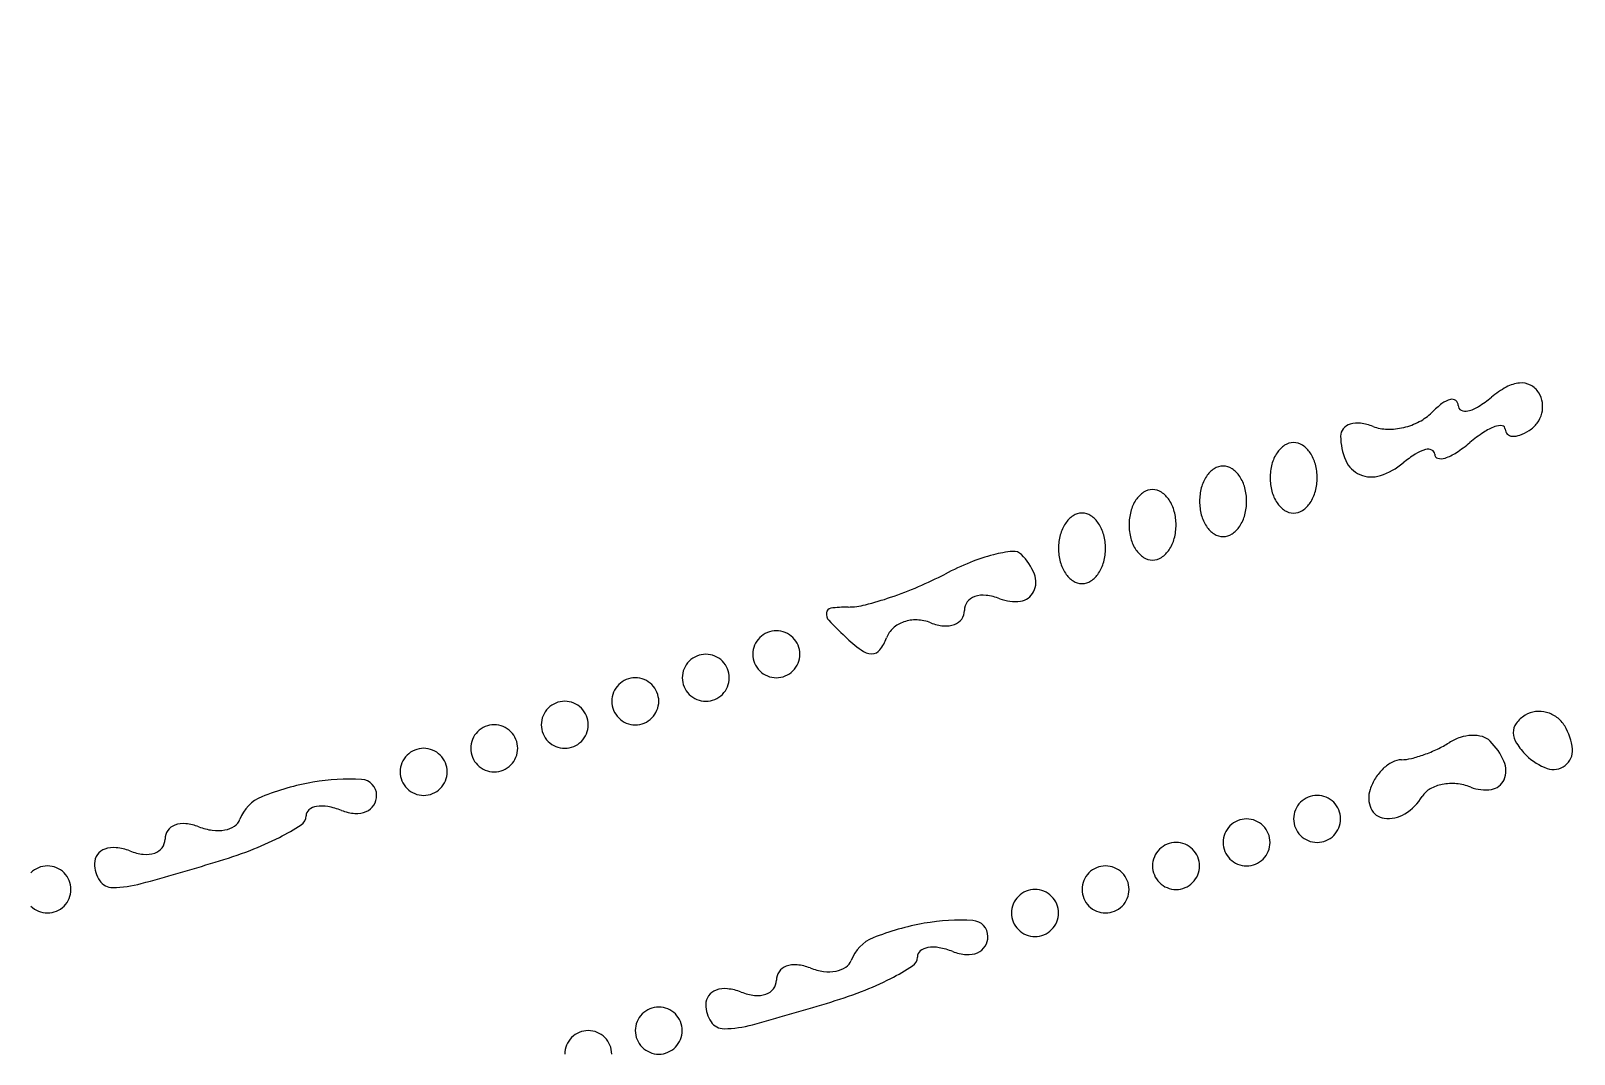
# Model space of a CAD drawing. Header units: metres. Extents: x -22 to 82, y -7 to 32.
# Drawn here: x 9.8397 to 9.9785, y 27.7714 to 27.8634 of the extents above; entities that cross this region are included whole.
import ezdxf

# ---------------------------------------------------------------- set-up
doc = ezdxf.new("R2010")
doc.units = ezdxf.units.M
doc.header["$LTSCALE"] = 2
doc.header["$MEASUREMENT"] = 0
doc.layers.add('ZSILUETAEDIFICIO', color=253, linetype='CONTINUOUS')
doc.layers.add('ZVEREDA', color=253, linetype='CONTINUOUS')

msp = doc.modelspace()

# ---------------------------------------------------------------- hatches: boundary and pattern name
at = {"layer": 'ZVEREDA'}
h = msp.add_hatch(dxfattribs=at)
h.set_pattern_fill('AR-SAND', color=256, scale=0.08)
h.set_pattern_definition([(37.50000000000001, (100.3217642182751, 117.4581959786875), (-0.0050394686487687, 0.1541459015210527), [0, -0.1216, 0, -0.136, 0, -0.13]), (7.499999999999999, (100.3217642182751, 117.4581959786875), (0.1415821364214182, 0.2257716852183792), [0, -0.0656, 0, -0.1096, 0, -0.042]), (327.5, (100.2233642182753, 117.4581959786875), (0.2491313489401196, 0.0004527242829572), [0, -0.04, 0, -0.144, 0, -0.188]), (317.5, (100.2233642182753, 117.4581959786875), (0.2404901283657835, 0.0702140451947399), [0, -0.02, 0, -0.0944, 0, -0.108])])
h.paths.add_polyline_path([(31.4583351261974, 30.10001185127862), (-5.580466054143699, 30.14202237673669), (-5.496152509190097, 24.7095630808688), (0.5053741138006274, 24.71459050236479), (0.5053741138006274, 23.02514520136083), (2.905374113800207, 23.02514520136083), (2.905811148500817, 24.71459050236479), (7.70575982083821, 24.71459050236479), (7.70575982083821, 23.02524487001511), (10.1053227861378, 23.02524487001511), (10.1057598208379, 24.71459050236479), (12.50561829493628, 24.71459050236479), (14.90575982083172, 24.71459050236479), (14.90575982083172, 23.02514520136083), (17.30547676903481, 23.02514520136083), (17.30591380373539, 24.71459050236479), (22.10547676902863, 24.63459050236452), (22.10547676902863, 23.02461800278962), (24.5050398048495, 23.02461800278962), (24.5050398048495, 24.63406330379348), (31.4583221007949, 24.61459050236454), (29.30561829493013, 24.61459050236454), (29.30561829493013, 20.61092766967829), (30.50572014345363, 20.61326742045304), (30.50572014345363, 24.61459050236454), (31.4583221007949, 24.61459050236454)])
h.paths.add_polyline_path([(3.274978631708791, 29.84745587849517), (21.85115500656482, 29.84745587849517), (21.85115500656482, 26.26298918530352), (3.274978631708791, 26.26298918530352)], flags=16)
edge = h.paths.add_edge_path(flags=0)
edge.add_line((4.190763625501631, 28.45334721717251), (4.191796270515823, 28.45334721717251))
edge.add_arc((4.030850849770815, 28.47872758158093), 0.1629343160792154, 351.0385129392877, 357.3660182868147)
edge.add_arc((4.112611057247875, 28.47496619707363), 0.0810876329450389, 344.53720768220717, 357.3660765305271, ccw=False)
edge = h.paths.add_edge_path(flags=0)
edge.add_arc((4.129473601766023, 28.48361260777853), 0.0424070857397566, 8.446156974039805, 17.04280200703507)
edge.add_arc((4.048520085864993, 28.46875624364435), 0.1245244297232045, 3.3254775150875844, 12.657113459455672, ccw=False)
edge.add_arc((4.009668740244905, 28.46649875537224), 0.1634413066505545, 3.325477516473139, 5.867953198212037)
edge.add_arc((4.024461425057098, 28.46801930679646), 0.148570677863494, 5.867861931155238, 8.446156969658695)
edge = h.paths.add_edge_path(flags=0)
edge.add_arc((4.187625943115307, 27.71049756740979), 0.005506773619038, 0, 44.649192788606285, ccw=False)
edge.add_line((4.193132716734738, 27.71049756740979), (4.193170576032799, 27.71059180186387))
edge.add_arc((4.083131412969806, 27.72142825678299), 0.110571452748189, 354.3757511834748, 357.7808422671732)
edge.add_arc((4.083495542828814, 27.72707965905653), 0.1105714527485412, 354.8460124112327, 363.6003750095574)
edge.add_arc((4.265141154600997, 27.71569919341579), 0.0736096129205384, 165.585485692761, 181.0365879312016)
edge = h.paths.add_edge_path(flags=0)
edge.add_ellipse((4.155844521799992, 27.55226263330349), major_axis=(-0.004886144824328529, 0.5517489951021792), ratio=0.0764573230342362, start_angle=264.41174822548277, end_angle=281.9145976805995, ccw=False)
edge.add_arc((-177.0033036909715, 27.24610176780652), 181.2017851309283, -3.410605131648481e-12, 0.07993633669821065, ccw=False)
edge.add_line((4.198481439956822, 27.24610176779618), (4.210484766247419, 27.6590139235833))
edge.add_ellipse((4.18687514976483, 27.77778923014426), major_axis=(0.01575538398604225, -0.1077800230216994), ratio=0.5161088083865675, start_angle=337.05526251174393, end_angle=345.80434126128097, ccw=False)
edge = h.paths.add_edge_path(flags=0)
edge.add_arc((387.0379938681306, 26.57348742740584), 383.1770730560518, 179.7962796488156, 179.8227156500893, ccw=False)
edge.add_arc((63.47661150482531, 27.72394417231078), 59.61364541384286, 179.6242268241421, 179.7962796450261, ccw=False)
edge.add_arc((107.9126775625507, 27.43250698258277), 104.0506671673548, 179.4892207827528, 179.6242268252662, ccw=False)
edge.add_arc((4.908773407262004, 28.32581589378475), 1.043191389333353, 173.5744382351789, 178.1175676432889, ccw=False)
edge.add_arc((3.941956756071903, 28.43638332363668), 0.0700943375474026, 136.9440126095541, 174.9430767679891, ccw=False)
edge.add_arc((3.939591411760631, 28.44492007257332), 0.0627084935053294, 98.57263522089539, 141.1716653543758, ccw=False)
edge.add_arc((3.971787529488921, 28.27408536092594), 0.2365196678389941, 91.78341864015289, 100.1162303726033, ccw=False)
edge.add_arc((4.161354391850892, 22.18584956753244), 6.327705978506592, 91.01273401402932, 91.78341864030182, ccw=False)
edge.add_line((4.049514576590127, 28.51256710557305), (4.169165289891879, 28.51468221717266))
edge.add_line((4.169165289891879, 28.51468221717232), (4.179750299263304, 28.53043944484654))
edge.add_arc((4.190827730734469, 28.52494372944767), 0.0123657743692955, 51.76101418273163, 153.6131534045893, ccw=False)
edge.add_line((4.198481439891822, 28.53465625290397), (4.198481439891822, 28.53636044799151))
edge.add_arc((4.193339192636984, 28.51586697619842), 0.0211287740527576, 75.9140893002533, 183.0668013861589)
edge.add_line((4.172240678425823, 28.51473658199643), (4.049514576590127, 28.51256710557305))
edge.add_arc((4.161354391844498, 22.18584956753244), 6.327705978506354, 91.01273401397248, 91.78341864024476)
edge.add_arc((3.971787529489319, 28.27408536092594), 0.2365196678390667, 91.78341864027549, 100.1162378328985)
edge.add_arc((3.941258338745911, 28.44519436956017), 0.0627084935053418, 100.1162378329312, 120.5228893311077)
edge.add_arc((3.942263761789718, 28.43729516592452), 0.0700943375474093, 117.9506432260986, 158.4595108276586)
edge.add_arc((4.001405707587139, 28.41591235581501), 0.1329691207264811, 159.2459526752788, 175.8968395766796)
edge.add_arc((4.909294928725814, 28.35078371074917), 1.04319138933335, 175.8968395763732, 179.4892207827571)
edge.add_arc((107.9126775622392, 27.43250698108915), 104.0506671670563, 179.4892207819287, 179.6242268244366)
edge.add_arc((63.47661150489225, 27.72394417644966), 59.6136454138861, 179.6242268281098, 179.7962796489794)
edge.add_arc((387.0379938451551, 26.57348740949783), 383.1770730331307, 179.7962796461218, 179.8227156473993)
edge.add_line((3.862755088178147, 27.75911035599103), (3.884622839891307, 27.72070371717251))
edge.add_arc((3.929255688633731, 27.74845655913333), 0.0525576961415898, 211.8734753522308, 222.0820973833024)
edge.add_arc((3.940104661909288, 27.75825274944765), 0.0671749997825091, 222.0818102784924, 230.2563674642507)
edge.add_arc((3.958449832274908, 27.78343227505326), 0.0982851158739191, 231.4181484407944, 254.9741783521728)
edge.add_arc((3.959368323424485, 27.7758030788865), 0.0911999037654329, 253.1739702547738, 268.217256623099)
edge.add_arc((3.968627737210397, 41.24924821526616), 13.56460629090511, 269.9489048779313, 270.3532500274084)
edge.add_arc((4.049525169780992, 16.95504494612499), 10.72985513343538, 89.5075836061958, 89.98540653837108, ccw=False)
edge.add_arc((4.130247462298712, 27.54011210430104), 0.1448483138350315, 64.17034698782749, 85.44946313993978, ccw=False)
edge.add_arc((4.191746138397974, 27.66642980881176), 0.0043674083606586, 1.4282544963651844, 68.34992075025048, ccw=False)
edge.add_arc((4.197384248272812, 27.67701561994579), 0.0105538936861254, 212.0429010611537, 263.0773218994982, ccw=False)
edge.add_arc((4.200612712082403, 27.70999352945552), 0.0404527841329601, 231.8085000024286, 252.4850053579366, ccw=False)
edge.add_arc((4.161788889977004, 27.66257060467501), 0.0208577567284913, 48.53142696656482, 82.63062587060486)
edge.add_arc((4.11933816690663, 27.13308106570912), 0.5520225538390414, 85.31102351279071, 89.99478211468639)
edge.add_arc((4.118411279294634, 16.9552485283175), 10.72985513343608, 89.99478211606726, 90.35325002811415)
edge.add_arc((4.073781246147718, 41.2494889468843), 13.56460629090747, 269.50474175352076, 269.9090879921701, ccw=False)
edge.add_arc((3.956613111675125, 27.77658927219733), 0.0911999037654514, 239.2648217281377, 269.94890487625094, ccw=False)
edge.add_arc((3.940104661909288, 27.75825274944765), 0.0671749997825307, 215.766892496466, 243.3781184107606, ccw=False)
edge.add_line((3.885598753388649, 27.71898970661965), (3.862755088177721, 27.75911035598011))
edge = h.paths.add_edge_path(flags=0)
edge.add_arc((3.982208672812931, 27.77710128656037), 0.0039699795081061, 57.093542815945284, 128.0095147918335, ccw=False)
edge.add_arc((3.983777369758798, 27.77691396217733), 0.0035691351575788, -36.39606693346491, 80.51639118771561, ccw=False)
edge.add_arc((3.985008823383225, 27.77555727172944), 0.0018093348073117, 293.7971605359992, 335.12409378026587, ccw=False)
edge.add_arc((3.984854518882713, 27.77590723729099), 0.002191808038586, 257.1681723130867, 293.7964911424778, ccw=False)
edge.add_arc((3.98554989726631, 27.77896024180501), 0.0053230039216045, 238.282669802615, 257.1684968903267, ccw=False)
edge.add_arc((3.980302814458611, 27.77683864407101), 0.0034331700992157, 99.02971341141892, 315.4979837284754, ccw=False)
edge = h.paths.add_edge_path(flags=0)
edge.add_arc((4.003867887505493, 27.77651366478631), 0.0041965817445002, 179.5419055987072, 270.4580944011244)
edge.add_arc((4.003949051078308, 27.77651352882827), 0.0041965817444636, 269.3499522369119, 383.1232100615633)
edge.add_arc((4.003864094692489, 27.77672872215237), 0.0041965817444639, 19.96411019100292, 182.4788541983977)
edge = h.paths.add_edge_path(flags=0)
edge.add_arc((3.979353550216473, 28.42993420992462), 0.0009651872828333, 125.0907544769644, 237.6009057839097)
edge.add_arc((3.995965221876986, 28.40704187017155), 0.0279429480104366, 127.8062335931203, 268.779035296377)
edge.add_line((3.995369806797299, 28.37910526650563), (4.002718144077988, 28.38645734180113))
edge.add_arc((4.10007393273122, 28.38764962442366), 0.0973630891154655, 166.3647067637932, 180.7016464897838, ccw=False)
edge.add_arc((3.991574634341134, 28.42003595056144), 0.0167827455633406, 325.7976337708378, 488.477492724186)
edge.add_arc((3.995342312636922, 28.45231582363164), 0.0238394652163404, 233.4109544616884, 272.5958997522416)
edge.add_arc((3.987035091752404, 28.42505208948006), 0.0100004255996245, 20.17316381762081, 145.4473270086913)

# ---------------------------------------------------------------- linework, layer by layer
at = {"layer": 'ZSILUETAEDIFICIO'}
for centre, radius, start, end in [((9.976471508861493, 27.82394908497196), 0.0084289905234333, 118.666724511179, 129.6899456313801), ((9.973916270467925, 27.82862277917843), 0.0031023911594664, 95.42653830039652, 118.6668484597676), ((9.973793387698834, 27.82991656681298), 0.0018027809804214, 63.14807535467931, 95.4271966746377), ((9.973763874216019, 27.82985828276367), 0.0018681114943839, 31.71780456884924, 63.14791767238361), ((9.971848410318415, 27.82294798150826), 0.0086505435106136, 126.983449625676, 134.9999834345895), ((9.967979644278984, 27.82808514325853), 0.0022195419156815, 104.9440307558012, 126.9842118929755), ((9.9675507795111, 27.82969186753644), 0.0005565663019169, 52.74503861027254, 104.9414380452908), ((9.967555541631327, 27.82969808151466), 0.000548737478579, 0.001016920076760918, 52.74803483255524), ((9.964236750402307, 27.83869097160351), 0.0107285807221535, 302.1239666084265, 309.6906760528992), ((9.973370190771902, 27.8296149430285), 0.0023309299040986, 8.223349610762101, 31.71836600438012), ((9.973242226316614, 27.82959651229049), 0.0024602148231189, 345.6591294540613, 8.221910015106651), ((9.962500561694725, 27.83229582156383), 0.0045693047335474, 297.4515546566041, 315.0001073315914), ((9.968588513881713, 27.829698101936), 0.0004842347722202, 180.0012639207817, 243.3683356583708), ((9.968768474654325, 27.83005693773049), 0.0008856684615578, 243.3671163325795, 283.8761464248392), ((9.968191587095788, 27.83239241927578), 0.0032913436895837, 283.8752349428199, 302.1226413269884), ((9.973164750260622, 27.82961627642254), 0.0025401720521852, 323.4997769404234, 345.6600720642479), ((9.958577065076298, 27.82694033416226), 0.0010477859668994, 140.6798930527623, 179.9996122019558), ((9.958748773820219, 27.82679971443997), 0.001269726947247, 106.6246512347259, 140.6806928818321), ((9.959036273777002, 27.82583665882663), 0.0022747803476347, 82.62416284848516, 106.6234294823192), ((9.958705340014433, 27.82327955518696), 0.0048532093608192, 69.00658309188077, 82.62509363105903), ((9.96180251653712, 27.83135074258945), 0.0037918220735218, 249.006556132785, 268.984343136592), ((9.961839744499883, 27.83345051146512), 0.0058919209407484, 268.9843198761256, 283.3442181970436), ((9.961788519868406, 27.83366644805102), 0.0061138501455706, 283.3442491211251, 297.4516473815649), ((9.978686398168293, 27.81488500685901), 0.0149140800509568, 123.8419959900745, 129.689938019945), ((9.973152438627324, 27.82313847906977), 0.0049770527422147, 110.5870882224515, 123.84222043558), ((9.971871574777424, 27.82654856202504), 0.0013343507285734, 81.88947481548097, 110.5880970166696), ((9.972014736436222, 27.82755322123563), 0.0003195426734625, 359.999106783981, 81.88755432509836), ((9.97293611884632, 27.82755320788334), 0.0006018397367272, 179.9992030946144, 225.8719202668748), ((9.973002218764293, 27.82762137840865), 0.0006967945649239999, 225.8734979933814, 266.9961098241301), ((9.973055045498114, 27.82862732447785), 0.0017041267629946, 266.994805538831, 290.7671427808723), ((9.971951139657705, 27.83153818359199), 0.0048172777205068, 290.7680761371111, 301.7181270690261), ((9.973117293606919, 27.82965144844502), 0.0025992415297985, 301.7170432703196, 323.4987906654984), ((9.953870103672898, 27.82405329282284), 0.002481269816761, 123.7188989344865, 146.3102772408539), ((9.95329927275472, 27.82490857134769), 0.0014529949063685, 89.99974941824253, 123.7181324802564), ((9.95329928546397, 27.82490857134695), 0.0014529949071541, 56.28186751974362, 90.00025058175747), ((9.952728454546332, 27.82405329282284), 0.002481269816812, 33.68972275914614, 56.2811010655135), ((9.96302726135562, 27.82694033508233), 0.0054979822461947, 179.9999356842526, 203.5534605350648), ((9.96604515526792, 27.82248836890705), 0.0033564485654187, 105.3703569663991, 122.501673042779), ((9.965390501982512, 27.82486973497845), 0.000886736986242, 67.09287837990476, 105.3677952318263), ((9.965574054650233, 27.82530405338986), 0.0004152244593744, 0.001775119016254179, 67.09615362743617), ((9.960497917895026, 27.83680079780049), 0.0135661360164883, 303.2834171562571, 309.6903950996463), ((9.955918983617522, 27.82318907917136), 0.0047347045078999, 165.157728920513, 180.000156315616), ((9.954669878507303, 27.82352010876644), 0.0034424800038306, 146.3101694326232, 165.1579817312692), ((9.951928679711926, 27.82352010876644), 0.0034424800037987, 14.84201826873084, 33.68983056737586), ((9.95067957460219, 27.82318907917136), 0.0047347045074612, 359.999843684384, 14.84227108088882), ((9.96022442331082, 27.82571852194451), 0.0024404132036354, 203.5535994259672, 246.7396229674684), ((9.959161511065474, 27.82933082163197), 0.0062467620401949, 288.1129918712647, 309.6903146691279), ((9.970025497620327, 27.81624040944178), 0.0107645605180148, 122.5003115143486, 129.6897185646563), ((9.966362705318005, 27.82530405841777), 0.0003734262084775, 179.9987976350658, 255.4757903253215), ((9.966557478873483, 27.82605599787803), 0.0011501820835901, 255.4772477135191, 288.4352494577633), ((9.965532101869712, 27.82913226155466), 0.0043928347333287, 288.4344803525553, 303.282613320175), ((9.948324878507492, 27.82140510876644), 0.0034424800042119, 146.3101694368164, 165.1579817368619), ((9.947525103673627, 27.82193829282301), 0.0024812698173916, 123.7188989519667, 146.3102772568711), ((9.946954272755022, 27.82279357134695), 0.0014529949073774, 89.99974941824253, 123.7181324752769), ((9.946954285464216, 27.82279357134769), 0.001452994906472, 56.28186752470094, 90.00025058175747), ((9.946383454545213, 27.82193829282301), 0.0024812698173169, 33.68972274312886, 56.28110104803331), ((9.94558367971129, 27.82140510876644), 0.0034424800041771, 14.84201826313813, 33.68983056318365), ((9.955918983615732, 27.82318905333688), 0.0047347045060842, 179.9998436871329, 194.8422710824621), ((9.95067957460401, 27.82318905333688), 0.0047347045056262, 345.157728916136, 0.0001563128671501466), ((9.960291834518813, 27.82587530797616), 0.0026110769970276, 246.739280801936, 288.1125709086148), ((9.941180103673815, 27.81982329282283), 0.0024812698175178, 123.7188989490544, 146.3102772525028), ((9.940609272754699, 27.82067857134768), 0.0014529949065576, 89.99974941824253, 123.7181324752991), ((9.940609285464518, 27.82067857134695), 0.0014529949071541, 56.28186753963742, 90.0002505996834), ((9.940038454545402, 27.81982329282283), 0.002481269817506, 33.68972274749721, 56.28110105094554), ((9.94957398361501, 27.8210740791713), 0.0047347045056262, 165.1577289161361, 180.0001563128671), ((9.944334574603317, 27.8210740791713), 0.0047347045060842, 359.9998436871329, 14.84227108246207), ((9.95466987850773, 27.82285802374179), 0.0034424800041771, 194.8420182631381, 213.6898305631836), ((9.9519286797115, 27.82285802374179), 0.0034424800042119, 326.3101694368164, 345.1579817368619), ((9.943228983616109, 27.81895907917129), 0.0047347045065356, 165.1577289162811, 180.0001563128671), ((9.941979878507226, 27.81929010876644), 0.0034424800038306, 146.3101694326232, 165.1579817312692), ((9.939238679711906, 27.81929010876644), 0.0034424800037987, 14.84201826873084, 33.68983056737586), ((9.937989574602625, 27.81895907917129), 0.0047347045070216, 359.9998436871329, 14.84227108230368), ((9.94957398361683, 27.82107405333687), 0.0047347045074612, 179.999843684384, 194.8422710808888), ((9.94433457460147, 27.82107405333687), 0.0047347045078999, 345.157728920513, 0.0001563156159636134), ((9.953870103673836, 27.82232483968517), 0.0024812698173169, 213.6897227431289, 236.2811010480333), ((9.95329927275472, 27.82146956116054), 0.001452994906472, 236.2818675247009, 270.0002505817574), ((9.95329928546397, 27.82146956116128), 0.0014529949073774, 269.9997494182425, 303.7181324752769), ((9.952728454545394, 27.82232483968517), 0.0024812698173916, 303.7188989519667, 326.3102772568711), ((9.935634878507017, 27.81717510876649), 0.0034424800038306, 146.3101694326232, 165.1579817312692), ((9.934835103673521, 27.817708292823), 0.0024812698173916, 123.7188989519667, 146.3102772568711), ((9.93426427275449, 27.81856357134694), 0.001452994907125, 89.99974940031663, 123.7181324603626), ((9.934264285464224, 27.81856357134768), 0.001452994906472, 56.28186752470094, 90.00025058175747), ((9.933693454545221, 27.817708292823), 0.0024812698173169, 33.68972274312886, 56.28110104803331), ((9.932893679712095, 27.81717510876501), 0.0034424800041771, 14.84201829068545, 33.6898305904741), ((9.943228983616109, 27.81895905333704), 0.004734704506582, 179.9998436871329, 194.8422710837189), ((9.937989574602625, 27.81895905333704), 0.0047347045069904, 345.1577289176963, 0.0001563128671501466), ((9.948324878507009, 27.82074302374178), 0.0034424800037987, 194.8420182687308, 213.6898305673759), ((9.947525103672632, 27.82020983968533), 0.002481269816812, 213.6897227591461, 236.2811010655135), ((9.946383454546122, 27.82020983968533), 0.002481269816761, 303.7188989344865, 326.3102772408538), ((9.945583679711717, 27.82074302374178), 0.0034424800038306, 326.3101694326241, 345.1579817312688), ((9.936883983616298, 27.81684407917152), 0.0047347045069904, 165.1577289203511, 180.000156315616), ((9.931644574602814, 27.81684407917334), 0.0047347045064974, 359.9998436623675, 14.84227105837175), ((9.941979878507738, 27.81862802374178), 0.0034424800041771, 194.8420182631381, 213.6898305631836), ((9.939238679711508, 27.81862802374178), 0.0034424800042119, 326.3101694368164, 345.1579817368619), ((9.946954272755022, 27.81935456116128), 0.0014529949071541, 236.2818675197436, 270.0002505817574), ((9.946954285464216, 27.81935456116054), 0.0014529949063685, 269.9997494182425, 303.7181324802564), ((9.930313348897698, 27.80054440943297), 0.0162296052072782, 104.2797750092799, 112.0822777456229), ((9.929255486555832, 27.80470026363497), 0.0119412259251582, 95.96699823153561, 104.279260971579), ((9.92811834407513, 27.81557965052281), 0.0010025718911428, 44.99921996444667, 95.96653805327261), ((9.925153939784877, 27.81261525769497), 0.0051948645375648, 21.74629357982828, 44.99976006486146), ((9.936883983616298, 27.81684405333687), 0.0047347045069633, 179.999843684384, 194.8422710796489), ((9.931644574602814, 27.81684405333505), 0.0047347045065357, 345.1577289416282, 0.0001563376325264516), ((9.941180103672906, 27.81809483968533), 0.002481269816812, 213.6897227591461, 236.2811010655135), ((9.940609272754699, 27.81723956116076), 0.0014529949066994, 236.2818675247009, 270.0002505817574), ((9.940609285464518, 27.81723956116144), 0.001452994907125, 269.9997494003166, 303.7181324603626), ((9.940038454546311, 27.81809483968533), 0.002481269816761, 303.7188989344865, 326.3102772408538), ((9.906268427969508, 27.84460296696727), 0.0339095490603529, 293.0752520318936, 297.5522330544371), ((9.934013326062825, 27.79142358713818), 0.0260723299469396, 112.0816285826532, 117.5518781160272), ((9.928160235969898, 27.81381440070413), 0.0019582365534182, 333.6446258595106, 21.74689495244372), ((9.9356348785075, 27.81651302374195), 0.0034424800043032, 194.8420182667902, 213.6898305663316), ((9.93483510367264, 27.81597983968533), 0.002481269816812, 213.6897227591461, 236.2811010655135), ((9.93369345454613, 27.81597983968533), 0.002481269816761, 303.7188989344865, 326.3102772408538), ((9.932893679711725, 27.81651302374337), 0.0034424800046196, 326.3101694105854, 345.1579817112552), ((9.90551887642033, 27.84636223843438), 0.0358218418249037, 288.7788845001782, 293.0753353911274), ((9.93426427275449, 27.81512456116127), 0.0014529949071541, 236.281867534658, 270.0002505996833), ((9.934264285464224, 27.81512456116053), 0.0014529949063685, 269.9997494182425, 303.7181324802564), ((9.913192960140606, 27.81793601023617), 0.0063664765281442, 270.2436107848535, 284.4105985210899), ((9.907032687046694, 27.84191030630979), 0.0311195740477985, 284.4105856254516, 288.77874520174), ((9.924956334870501, 27.81126389803904), 0.001267055761288, 142.8492369456669, 179.9991763186309), ((9.925064986540974, 27.81118160023584), 0.001403357314809, 108.4350298509247, 142.850090696084), ((9.925374361758514, 27.81025341488163), 0.0023817442918345, 83.40868285136654, 108.4345423999577), ((9.925075543155145, 27.80766636674031), 0.0049859928661134, 69.0071892744927, 83.4100045858579), ((9.928232574361317, 27.81589365507904), 0.0038262213532815, 249.0064133914145, 277.548450068988), ((9.92853255229764, 27.81362996507715), 0.0015427417306399, 277.5480858554571, 333.6438770913309), ((9.912134154404413, 27.81097129737401), 0.0008720852123505, 174.3179195557522, 223.163753727214), ((9.911723685514715, 27.81101213236627), 0.0004595901144097, 97.23197985247796, 174.3172250415578), ((9.936114765374214, 27.83346141414683), 0.0337487495038581, 223.1629558778668, 226.668267492213), ((9.913274272496722, 27.79879217135527), 0.0127775350368106, 90.24323365041732, 97.23161039139468), ((9.919290376262126, 27.8071611986345), 0.0032495508883754, 87.64983920986731, 108.9290947581045), ((9.919264661081115, 27.80653486686316), 0.0038764103289952, 69.00654160608691, 87.64969360814483), ((9.922327760542231, 27.81128428876366), 0.0013680014255358, 290.0829022941805, 324.6993607956031), ((9.922356533865496, 27.8112639149025), 0.0013327452438723, 324.6993864351365, 5.811222256450063e-05), ((9.9067811881784, 27.80731461574567), 0.0021293174226753, 112.6232414641004, 134.9992115355853), ((9.906769302264621, 27.80734327538227), 0.0020982908719379, 90.0006322764197, 112.6246928509962), ((9.906769255953975, 27.80734327538113), 0.0020982908730643, 67.3753071494841, 89.9993677235803), ((9.906757370040623, 27.80731461574567), 0.0021293174227384, 45.0007884644147, 67.37675853589961), ((9.91876546910791, 27.80802894743266), 0.00221404243298, 132.2733004099703, 159.7851378921577), ((9.919130476527897, 27.80762738150077), 0.0027567077196766, 108.9286004790996, 132.2725692288445), ((9.922276850669903, 27.81438447867146), 0.0045313058688074, 249.0061384625063, 264.1475128311763), ((9.922039782184783, 27.8120719269225), 0.0022066344820606, 264.148223636147, 290.083151263101), ((9.906752569981819, 27.80732654309878), 0.0020982908723822, 157.3753071480579, 179.9993677235803), ((9.906781229618218, 27.80731465718497), 0.0021293174230358, 135.0007884644147, 157.3767585326241), ((9.906757328601316, 27.80731465718497), 0.0021293174226753, 22.6232414720938, 44.99921154424447), ((9.906785988237317, 27.80732654309878), 0.0020982908724451, 0.0006322764196846798, 22.62469285194217), ((9.923872305579408, 27.82048455782001), 0.0159084405957016, 226.6685623735389, 233.4220085383872), ((9.915412570143218, 27.80908433854876), 0.0017122395871717, 233.4214128845751, 268.1762870594497), ((9.915386413738645, 27.80826274697301), 0.0008902317559685, 268.1760604777412, 322.1102333478046), ((9.91292148071372, 27.81018090455615), 0.0040135670454058, 322.1106103669106, 339.7842430782998), ((9.900436229618407, 27.80519965718497), 0.0021293174230358, 135.0007884644147, 157.3767585326241), ((9.900436188178702, 27.80519961574566), 0.0021293174226753, 112.6232414641004, 134.9992115355853), ((9.900424302264838, 27.80522827538232), 0.0020982908719379, 90.0006322764197, 112.6246928509962), ((9.90042425595422, 27.80522827538232), 0.0020982908719275, 67.37530714900383, 89.9993677235803), ((9.900412370040385, 27.80519961574566), 0.0021293174227384, 45.0007884644147, 67.37675853589961), ((9.900412328600623, 27.80519965718497), 0.0021293174229968, 22.62324146737595, 44.9992115355853), ((9.906752569981307, 27.80732658940934), 0.0020982908719379, 180.0006322764197, 202.6246928509859), ((9.90678122961873, 27.80733847532349), 0.0021293174234791, 202.6232414626799, 224.9992115312649), ((9.906757328600804, 27.80733847532349), 0.0021293174230358, 315.0007884600759, 337.3767585326241), ((9.906785988237715, 27.80732658940934), 0.0020982908719275, 337.3753071490141, 359.9993677235803), ((9.894091188178407, 27.80308461574566), 0.0021293174226753, 112.6232414641004, 134.9992115355853), ((9.894079302264629, 27.80311327538232), 0.0020982908719379, 90.0006322764197, 112.6246928509962), ((9.894079255954523, 27.80311327538112), 0.0020982908730643, 67.37530716094635, 89.9993677360086), ((9.89406737004063, 27.80308461574566), 0.0021293174227384, 45.0007884644147, 67.37675853589961), ((9.900407569981496, 27.80521154309781), 0.0020982908723822, 157.3753071203533, 179.9993676987498), ((9.900407569981496, 27.80521158941025), 0.0020982908723753, 180.0006323012502, 202.6246928796467), ((9.900440988236994, 27.80521154309901), 0.0020982908723577, 0.0006322702055423879, 22.62469284620816), ((9.900440988236994, 27.80521158940917), 0.0020982908723822, 337.3753071537919, 359.9993677297945), ((9.906781188177973, 27.80733851676251), 0.0021293174223536, 225.0007884730647, 247.3767585448462), ((9.906769302265019, 27.80730985712603), 0.0020982908721548, 247.3753071375459, 269.999367711152), ((9.906769255953634, 27.80730985712728), 0.0020982908733372, 270.000632288848, 292.6246928619751), ((9.906757370041134, 27.80733851676251), 0.0021293174223537, 292.6232414551537, 314.9992115269354), ((9.894062569981799, 27.80309654309877), 0.0020982908723822, 157.3753071480579, 179.9993677235803), ((9.894091229617743, 27.80308465718497), 0.002129317422616, 135.0007884557555, 157.3767585279062), ((9.894067328600812, 27.80308465718497), 0.0021293174229968, 22.62324146737595, 44.9992115355853), ((9.894095988237297, 27.80309654309877), 0.0020982908724451, 0.0006322764196846798, 22.62469285194217), ((9.900436229618407, 27.80522347532326), 0.0021293174229968, 202.6232414673759, 224.9992115355853), ((9.900436188178702, 27.80522351676251), 0.0021293174227384, 225.0007884644147, 247.3767585358996), ((9.900412370040385, 27.80522351676251), 0.0021293174226753, 292.6232414641004, 314.9992115355853), ((9.900412328600623, 27.80522347532326), 0.0021293174230358, 315.0007884644147, 337.3767585326241), ((9.887746229617932, 27.80096965718496), 0.002129317422616, 135.0007884557555, 157.3767585279062), ((9.887746188178625, 27.80096961574566), 0.0021293174226753, 112.6232414641004, 134.9992115355853), ((9.887734302264818, 27.80099827538231), 0.0020982908719379, 90.0006322764197, 112.6246928509962), ((9.8877342559542, 27.80099827538231), 0.0020982908719275, 67.37530714900383, 89.9993677235803), ((9.887722370040393, 27.80096961574566), 0.0021293174227384, 45.0007884644147, 67.37675853589961), ((9.887722328601, 27.80096965718496), 0.0021293174226753, 22.6232414720938, 44.99921154424447), ((9.894062569981315, 27.80309658940934), 0.0020982908719379, 180.0006322764197, 202.6246928509859), ((9.894091229618226, 27.80310847532348), 0.0021293174231576, 202.6232414673759, 224.9992115399241), ((9.894067328600386, 27.80310847532348), 0.0021293174234555, 315.000788468735, 337.3767585373201), ((9.894095988237723, 27.80309658940934), 0.0020982908719275, 337.3753071490141, 359.9993677235803), ((9.900424302264838, 27.80519485712585), 0.0020982908719275, 247.3753071490038, 269.9993677235803), ((9.90042425595422, 27.80519485712585), 0.0020982908719379, 270.0006322764197, 292.6246928509962), ((9.975362526097996, 27.79982254072212), 0.0023656021318108, 97.62213846011932, 121.7175128188496), ((9.97538908586398, 27.79962414830703), 0.0025657644943211, 74.95087814771149, 97.62237176313779), ((9.97535250569561, 27.79948824634499), 0.002706503439021, 52.94938113055417, 74.95005141883243), ((9.881401188178415, 27.79885461574554), 0.0021293174226753, 112.6232414641004, 134.9992115355853), ((9.881389302264495, 27.79888327538117), 0.0020982908729873, 90.0006322639914, 112.6246928390549), ((9.881389255954389, 27.79888327538231), 0.0020982908719275, 67.37530714900383, 89.9993677235803), ((9.881377370040639, 27.79885461574554), 0.0021293174227384, 45.0007884644147, 67.37675853589961), ((9.887717569981987, 27.80098154309894), 0.0020982908723822, 157.3753071537919, 179.9993677297945), ((9.887717569981504, 27.80098158940933), 0.0020982908719379, 180.0006322764197, 202.6246928509859), ((9.887750988237002, 27.80098154309894), 0.0020982908723577, 0.0006322702055423879, 22.62469284620816), ((9.887750988237485, 27.80098158940933), 0.0020982908719275, 337.3753071490141, 359.9993677235803), ((9.894091188177981, 27.80310851676251), 0.0021293174223536, 225.0007884730647, 247.3767585448462), ((9.894079302265027, 27.80307985712602), 0.0020982908721548, 247.3753071375459, 269.999367711152), ((9.894079255953983, 27.80307985712727), 0.0020982908731622, 270.0006322764197, 292.6246928505159), ((9.894067370041, 27.80310851676251), 0.0021293174223537, 292.6232414551537, 314.9992115269354), ((9.974391644515237, 27.80031327274742), 0.0013292972741739, 143.3391247816635, 181.7666768517223), ((9.975627911835772, 27.79939311078226), 0.0028704185964498, 121.7172248658192, 143.3392968911335), ((9.975273380792515, 27.79938334108692), 0.0028379030594815, 31.71809708991359, 52.95054586219545), ((9.973627672214008, 27.79836627933724), 0.0047725273966928, 5.20048755918863, 31.71741486603468), ((9.881372569981721, 27.79886654309877), 0.0020982908723822, 157.3753071480579, 179.9993677235803), ((9.881401229618234, 27.79885465718496), 0.0021293174230358, 135.0007884644147, 157.3767585326241), ((9.881377328601303, 27.79885465718496), 0.0021293174226753, 22.6232414720938, 44.99921154424447), ((9.88140598823722, 27.79886654309877), 0.0020982908724451, 0.0006322764196846798, 22.62469285194217), ((9.887746229618415, 27.80099347532314), 0.0021293174229968, 202.6232414617345, 224.9992115355853), ((9.887746188178227, 27.80099351676279), 0.0021293174225635, 225.000788477385, 247.3767585472173), ((9.88772237004082, 27.80099351676279), 0.0021293174225145, 292.6232414527827, 314.999211522615), ((9.887722328600631, 27.80099347532314), 0.0021293174229483, 315.0007884644147, 337.3767585382655), ((9.962169816312496, 27.80739224215228), 0.0095117130900569, 295.3292025991306, 302.5005219494649), ((9.969630049480884, 27.79568234755993), 0.00437269220126, 107.9908268306492, 122.5011584509868), ((9.969488729048607, 27.79611759568752), 0.0039150762086737, 92.22649005619382, 107.9911500366307), ((9.9694571573188, 27.79692836645688), 0.0031036909663836, 74.46127077210926, 92.22557422025002), ((9.969865854631507, 27.79839812308552), 0.0015781687478012, 45.00047981240927, 74.46223726792172), ((9.96682565004241, 27.79535788776184), 0.0058776890426892, 23.45754633284476, 45.00034068014137), ((9.974928255621109, 27.80032983948104), 0.0018661640504394, 181.7671508282965, 212.7664696924361), ((9.978832045088723, 27.80284239813665), 0.0065086335661508, 212.7662489878925, 225.000098993908), ((9.875056229618423, 27.79673965718496), 0.0021293174230358, 135.0007884644147, 157.3767585326241), ((9.875056188178633, 27.79673961574554), 0.0021293174226753, 112.6232414641004, 134.9992115355853), ((9.875044302264826, 27.79676827538231), 0.0020982908719379, 90.0006322764197, 112.6246928509962), ((9.875044255954208, 27.79676827538231), 0.0020982908719275, 67.37530714900383, 89.9993677235803), ((9.875032370040316, 27.79673961574554), 0.0021293174227384, 45.0007884644147, 67.37675853589961), ((9.87503232860061, 27.79673965718496), 0.0021293174229968, 22.62324146737595, 44.9992115355853), ((9.881372569981323, 27.79886658940933), 0.0020982908719379, 180.0006322764197, 202.6246928509859), ((9.881401229618604, 27.79887847532348), 0.0021293174234791, 202.6232414626799, 224.9992115312649), ((9.88137732860082, 27.79887847532348), 0.0021293174230358, 315.0007884600759, 337.3767585326241), ((9.88140598823773, 27.79886658940933), 0.0020982908719275, 337.3753071490141, 359.9993677235803), ((9.887734302265216, 27.80096485712585), 0.0020982908719275, 247.3753071351691, 269.999367711152), ((9.88773425595383, 27.80096485712585), 0.002098290871903, 270.000632288848, 292.6246928648309), ((9.96292435617562, 27.80194997605355), 0.0041091086832976, 270.9575926983281, 283.774344018672), ((9.961103155123283, 27.80937892658204), 0.0117580353549409, 283.7743565094371, 289.6248179118201), ((9.96071829188142, 27.81045917336525), 0.0129047928460594, 289.6234685566139, 295.3287201982151), ((9.97773837773343, 27.80174872660064), 0.0049619514033953, 225.0000957156544, 250.8451938227948), ((9.976718620584705, 27.79864761288201), 0.0016688021521639, 307.3122491618342, 5.200190549017446), ((9.875027569981995, 27.79675154309899), 0.0020982908723822, 157.3753071537919, 179.9993677297945), ((9.875027569981512, 27.79675158940938), 0.0020982908719379, 180.0006322764197, 202.6246928509859), ((9.875060988237493, 27.7967515430978), 0.0020982908723753, 0.0006323012501987612, 22.62469287964676), ((9.87506098823792, 27.79675158941046), 0.0020982908719275, 337.3753071155864, 359.9993676925357), ((9.881401188177904, 27.7988785167625), 0.0021293174223536, 225.0007884730647, 247.3767585448462), ((9.881389302265006, 27.79884985712727), 0.0020982908732917, 247.3753071494841, 269.9993677235803), ((9.88138925595399, 27.79884985712602), 0.0020982908721129, 270.000632288848, 292.6246928624541), ((9.881377370041008, 27.7988785167625), 0.0021293174223537, 292.6232414551537, 314.9992115269354), ((9.964499762145607, 27.79373861873648), 0.0045540402927534, 133.5006688602306, 147.6030441651006), ((9.96394682968213, 27.79432127331853), 0.0037507840003313, 117.9976496481732, 133.5006579652498), ((9.9630227995724, 27.79605928484517), 0.0017824050453316, 90.95702219534972, 117.997523666939), ((9.97029280281484, 27.79686241776727), 0.0020981707026349, 337.0524713366917, 23.45697515822809), ((9.976679181288802, 27.79869935411995), 0.0017338606930173, 250.8448451217455, 307.3123950658338), ((9.869096620441894, 27.77295134976202), 0.0232205285103637, 99.94178646097542, 111.7811566058178), ((9.868346995646135, 27.77722809722707), 0.0188785812267099, 86.61242485363674, 99.9417913087868), ((9.869377642263487, 27.79463956446381), 0.0014366368458593, 7.140213640901328e-05, 86.61257989516031), ((9.875056229618792, 27.79676347532319), 0.0021293174233184, 202.6232414570275, 224.9992115269354), ((9.875056188178206, 27.79676351676278), 0.0021293174225635, 225.000788477385, 247.3767585472173), ((9.875032370040827, 27.79676351676278), 0.0021293174225145, 292.6232414527827, 314.999211522615), ((9.875032328600128, 27.79676347532319), 0.0021293174233681, 315.0007884730646, 337.3767585429724), ((9.962393775788513, 27.79442505279053), 0.0023408771449572, 161.5647128480626, 204.0466549341726), ((9.964551366403384, 27.79370580608185), 0.0046151931056369, 147.6023372082444, 161.5642926148755), ((9.966553138129512, 27.79350683269064), 0.001973154193307, 119.3352008908312, 148.2821837142168), ((9.967340982143213, 27.79210486339053), 0.0035813258594182, 100.8053663800485, 119.3346788253397), ((9.967504785034919, 27.79124700263532), 0.0044546851546603, 84.2747183377262, 100.8063003647028), ((9.967455119932481, 27.79075134400665), 0.0049528257950819, 69.00681318964952, 84.27505333171952), ((9.970554148021392, 27.79882736756628), 0.0036973841235344, 249.0063083161618, 278.3993110475449), ((9.9708810568425, 27.7966133487505), 0.0014593607338955, 278.3993821376819, 337.0526715363682), ((9.861760388341992, 27.7913107381915), 0.0034496548592866, 111.781099887636, 160.1165838640815), ((9.869298809303217, 27.79455101112154), 0.001489982068546, 293.0997716326764, 327.8763689349128), ((9.869157776927494, 27.79463954821728), 0.001656502182057, 327.8767621708737, 0.0006238667440575864), ((9.875044302265195, 27.79673485712584), 0.0020982908719275, 247.3753071351691, 269.999367711152), ((9.875044255953725, 27.79673485712584), 0.002098290871903, 270.000632288848, 292.6246928648309), ((9.955426229618098, 27.79250965718484), 0.0021293174230358, 135.0007884644147, 157.3767585326241), ((9.95542618817828, 27.79250961574553), 0.0021293174226753, 112.6232414641004, 134.9992115355853), ((9.955414302264415, 27.79253827538116), 0.0020982908729873, 90.0006322639914, 112.6246928390549), ((9.955414255954338, 27.7925382753823), 0.0020982908719275, 67.37530714900383, 89.9993677235803), ((9.955402370040503, 27.79250961574553), 0.0021293174227384, 45.0007884644147, 67.37675853589961), ((9.955402328601224, 27.79250965718484), 0.0021293174226753, 22.6232414720938, 44.99921154424447), ((9.96077789709011, 27.79707615801345), 0.0048160646368429, 301.7993539601667, 328.2823613738849), ((9.857367143182898, 27.79289961796053), 0.0012220837839633, 302.7775867462335, 340.1172321202333), ((9.863516766524128, 27.79278996630052), 0.0009525125856271, 302.780587296826, 359.9999972098892), ((9.865182966351512, 27.7927899761803), 0.0007136872418562, 129.5105435341705, 180.0007968908208), ((9.86561703359962, 27.79226359631434), 0.0013959556195234, 98.89421113320682, 129.5102414709077), ((9.8658725038797, 27.79063060640067), 0.0030488080385801, 79.53919625442396, 98.89272422108446), ((9.865177148176116, 27.78686349475811), 0.0068795585745155, 69.00697927829145, 79.540604016924), ((9.869193970652134, 27.79733123903134), 0.0043324230962991, 249.0058084041524, 265.5262187482516), ((9.869026399042212, 27.79518970655704), 0.002184344516957, 265.5266203138549, 293.0994478511926), ((9.949081188178496, 27.79039461574553), 0.0021293174226753, 112.6232414641004, 134.9992115355853), ((9.949069302264633, 27.7904232753823), 0.0020982908719379, 90.0006322764197, 112.6246928509962), ((9.949069255954129, 27.79042327538116), 0.0020982908730643, 67.3753071494841, 89.9993677235803), ((9.949057370040691, 27.79039461574553), 0.0021293174227384, 45.0007884644147, 67.37675853589961), ((9.955397569981614, 27.79252154309899), 0.0020982908723822, 157.3753071537919, 179.9993677297945), ((9.955397569981244, 27.79252158940938), 0.0020982908719379, 180.0006322764197, 202.6246928509859), ((9.955430988237111, 27.79252154309899), 0.0020982908723577, 0.0006322702055423879, 22.62469284620816), ((9.955430988237623, 27.79252158940938), 0.0020982908719275, 337.3753071490141, 359.9993677235803), ((9.961647757424316, 27.79409217434704), 0.0015239613242454, 204.0466028663099, 262.473968481614), ((9.961819888734027, 27.79539548258504), 0.0028385873352217, 262.4750673449112, 301.8001265450962), ((9.853112024353095, 27.79069921760566), 0.0013327452434176, 144.699386423839, 180.0000581024519), ((9.853140797677298, 27.79067884374479), 0.0013680014257755, 110.0829023120761, 144.6993608143955), ((9.853428776033695, 27.78989120558555), 0.002206634482118, 84.14822362438697, 110.083151249978), ((9.853191707549513, 27.78757865383682), 0.0045313058685349, 69.00613846786368, 84.14751283659807), ((9.856739354277806, 27.79682355771325), 0.0053709183761612, 249.006168453481, 262.3640857953277), ((9.856506124838916, 27.79508386638679), 0.0036156628726513, 262.3640084343056, 280.3328700725762), ((9.856721568412212, 27.79390231884804), 0.0024146339309015, 280.3324104101803, 302.776253127796), ((9.85189500779262, 27.81083676368445), 0.0224176511090725, 296.9856461505788, 302.7806810314592), ((9.949052569981802, 27.79040654309875), 0.0020982908723822, 157.3753071480579, 179.9993677235803), ((9.949081229618315, 27.79039465718483), 0.0021293174230358, 135.0007884644147, 157.3767585326241), ((9.949057328601413, 27.79039465718483), 0.0021293174226753, 22.6232414720938, 44.99921154424447), ((9.9490859882373, 27.79040654309875), 0.0020982908724451, 0.0006322764196846798, 22.62469285194217), ((9.955426229618496, 27.79253347532318), 0.0021293174233184, 202.6232414570275, 224.9992115269354), ((9.955426188177796, 27.79253351676277), 0.0021293174225635, 225.000788477385, 247.3767585472173), ((9.9554023700409, 27.79253351676277), 0.0021293174225145, 292.6232414527827, 314.999211522615), ((9.95540232860074, 27.79253347532318), 0.0021293174229483, 315.0007884644147, 337.3767585382655), ((9.846840291266147, 27.78847551423632), 0.0014197454330642, 109.5071237526549, 144.0662375611218), ((9.847144732219732, 27.78761620801362), 0.0023313876206838, 83.88753941362654, 109.5076893898141), ((9.8468795011552, 27.78514073354347), 0.0048210304388542, 69.0054081338762, 83.8859483984715), ((9.8503930150639, 27.79429676576774), 0.0049859928661134, 249.0071892744927, 263.4100045858579), ((9.850403571677617, 27.79078153227226), 0.0014033573149528, 288.4350298685331, 322.8500907146807), ((9.850512223348403, 27.790699234469), 0.0012670557611507, 322.8492369538557, 359.9991763289226), ((9.84311533747612, 27.83260762474816), 0.0459129063711929, 286.6788424665768, 290.8082753222074), ((9.849900886835911, 27.81475315300281), 0.0268124916829115, 290.8076345936107, 296.985373144731), ((9.942736229617623, 27.78827965718483), 0.002129317422616, 135.0007884557555, 157.3767585279062), ((9.942736188178714, 27.78827961574444), 0.0021293174238007, 112.6232414523272, 134.999211522615), ((9.942724302264907, 27.78830827538229), 0.0020982908719379, 90.0006322764197, 112.6246928509962), ((9.942724255954317, 27.78830827538229), 0.0020982908719275, 67.37530714900383, 89.9993677235803), ((9.942712370040397, 27.78827961574552), 0.0021293174227384, 45.0007884644147, 67.37675853589961), ((9.94271232860072, 27.78827965718483), 0.0021293174229968, 22.62324146737595, 44.9992115355853), ((9.949052569981433, 27.79040658940937), 0.0020982908719379, 180.0006322764197, 202.6246928509859), ((9.949081229618315, 27.79041847532346), 0.0021293174229968, 202.6232414673759, 224.9992115355853), ((9.949057328601413, 27.79041847532346), 0.002129317422616, 315.0007884557555, 337.3767585279062), ((9.949085988237812, 27.79040658940937), 0.0020982908719275, 337.3753071490141, 359.9993677235803), ((9.955414302264899, 27.79250485712697), 0.0020982908730643, 247.3753071471131, 269.9993677235803), ((9.955414255953912, 27.79250485712583), 0.002098290871903, 270.000632288848, 292.6246928648309), ((9.841204302264714, 27.78619327538229), 0.0020982908719379, 90.0006322764197, 112.6246928509962), ((9.841204255954125, 27.78619327538229), 0.0020982908719275, 67.37530714900383, 89.9993677235803), ((9.846781888399818, 27.78851785485978), 0.0013476092904744, 144.0666344272093, 180.0005784634065), ((9.848228653836202, 27.78851785426929), 0.0027943747268406, 180.0002668611688, 213.8435515393842), ((9.757715218154488, 28.11764819535534), 0.3434718203225914, 285.5223945716197, 286.6786135928686), ((9.850094196460503, 27.79170971762647), 0.0023817442918345, 263.4086828513664, 288.4345423999578), ((9.93637930226464, 27.78619327538229), 0.0020982908719379, 90.0006322764197, 112.6246928509962), ((9.936379255954506, 27.78619327538104), 0.0020982908730643, 67.37530716094635, 89.9993677360086), ((9.942707569981621, 27.78829154309898), 0.0020982908723822, 157.3753071537919, 179.9993677297945), ((9.942707569981224, 27.78829158940937), 0.0020982908719379, 180.0006322764197, 202.6246928509859), ((9.94274098823712, 27.78829154309898), 0.0020982908723577, 0.0006322702055423879, 22.62469284620816), ((9.942740988237603, 27.78829158940937), 0.0020982908719275, 337.3753071490141, 359.9993677235803), ((9.949081188178496, 27.79041851676277), 0.0021293174227384, 225.0007884644147, 247.3767585358996), ((9.949069302265144, 27.790389857126), 0.0020982908721548, 247.3753071375459, 269.999367711152), ((9.949069255953646, 27.79038985712714), 0.0020982908733372, 270.000632288848, 292.6246928619751), ((9.949057370040691, 27.79041851676277), 0.0021293174226753, 292.6232414641004, 314.9992115355853), ((9.841216188178635, 27.78616461574552), 0.0021293174226753, 112.6232414641004, 134.9992115355853), ((9.841192370040318, 27.78616461574444), 0.0021293174237878, 45.00078847738501, 67.37675854767276), ((9.84119232860101, 27.78616465718602), 0.0021293174221929, 22.6232414438527, 44.99921151395584), ((9.84122098823741, 27.78617654309767), 0.0020982908724627, 0.0006323074643410529, 22.62469288538076), ((9.847066910964003, 27.78773884769254), 0.0013956260903597, 213.8432770120447, 270.572428876637), ((9.93636256998181, 27.7861765430988), 0.0020982908723822, 157.3753071480579, 179.9993677235803), ((9.936391229617811, 27.78616465718483), 0.002129317422616, 135.0007884557555, 157.3767585279062), ((9.936391188178476, 27.78616461574552), 0.0021293174226753, 112.6232414641004, 134.9992115355853), ((9.9363673700407, 27.78616461574552), 0.0021293174227384, 45.0007884644147, 67.37675853589961), ((9.936367328600909, 27.78616465718483), 0.0021293174229968, 22.62324146737595, 44.9992115355853), ((9.936395988237308, 27.7861765430988), 0.0020982908724451, 0.0006322764196846798, 22.62469285194217), ((9.942736229617992, 27.78830347532318), 0.0021293174229968, 202.6232414617345, 224.9992115355853), ((9.942736188178287, 27.78830351676385), 0.0021293174236129, 225.0007884903645, 247.3767585589613), ((9.942712370040908, 27.78830351676277), 0.0021293174225145, 292.6232414527827, 314.999211522615), ((9.942712328600237, 27.78830347532318), 0.0021293174233681, 315.0007884730646, 337.3767585429724), ((9.841220988237922, 27.78617658941045), 0.0020982908719275, 337.3753071155864, 359.9993676925357), ((9.8469818432566, 27.79625095708752), 0.0099081605464573, 270.5725581843592, 285.5224754452605), ((9.930046229618, 27.78404965718602), 0.0021293174221787, 135.0007884860441, 157.3767585561473), ((9.930046188178295, 27.78404961574444), 0.0021293174234792, 112.6232414410386, 134.9992115139558), ((9.93003430226483, 27.78407827538229), 0.0020982908719379, 90.0006322764197, 112.6246928509962), ((9.930034255954325, 27.78407827538229), 0.0020982908719275, 67.37530714900383, 89.9993677235803), ((9.930022370040405, 27.78404961574552), 0.0021293174227384, 45.0007884644147, 67.37675853589961), ((9.930022328601126, 27.78404965718482), 0.0021293174226753, 22.6232414720938, 44.99921154424447), ((9.936362569981412, 27.78617658940937), 0.0020982908719379, 180.0006322764197, 202.6246928509859), ((9.936395988237791, 27.78617658940937), 0.0020982908719275, 337.3753071490141, 359.9993677235803), ((9.942724302265333, 27.78827485712583), 0.0020982908719275, 247.3753071351691, 269.999367711152), ((9.942724255953891, 27.78827485712583), 0.002098290871903, 270.000632288848, 292.6246928648309), ((9.841216188178635, 27.78618851676282), 0.0021293174227384, 225.0007884644147, 247.3767585358996), ((9.841204302265197, 27.78615985712605), 0.0020982908721548, 247.3753071375459, 269.999367711152), ((9.841204255953727, 27.78615985712605), 0.0020982908721129, 270.000632288848, 292.6246928624541), ((9.841192370040318, 27.78618851676384), 0.0021293174238007, 292.6232414523272, 314.999211522615), ((9.84119232860101, 27.78618847532226), 0.0021293174221787, 315.0007884860442, 337.3767585561473), ((9.930017569981999, 27.78406154309783), 0.002098290872837, 157.3753071251412, 179.9993676987498), ((9.930017569981601, 27.78406158941044), 0.0020982908723753, 180.0006323074643, 202.6246928796467), ((9.930050988237127, 27.78406154309897), 0.0020982908723577, 0.0006322702055423879, 22.62469284620816), ((9.930050988237497, 27.78406158940936), 0.0020982908719275, 337.3753071490141, 359.9993677235803), ((9.936391229617811, 27.78618847532334), 0.0021293174226753, 202.6232414720938, 224.9992115442445), ((9.936391188178476, 27.78618851676282), 0.0021293174227384, 225.0007884644147, 247.3767585358996), ((9.936379302265124, 27.78615985712605), 0.0020982908721548, 247.3753071375459, 269.999367711152), ((9.936379255954137, 27.78615985712713), 0.0020982908731622, 270.0006322764197, 292.6246928505159), ((9.9363673700407, 27.78618851676282), 0.0021293174226753, 292.6232414641004, 314.9992115355853), ((9.936367328600909, 27.78618847532334), 0.0021293174230358, 315.0007884644147, 337.3767585326241), ((9.924086620441642, 27.760261349762), 0.023220528510195, 99.94178645989115, 111.7811566047784), ((9.923336995648015, 27.76453809722727), 0.0188785812268, 86.61242485914399, 99.94179131434154), ((9.924367642263633, 27.78194956446379), 0.0014366368460863, 7.140213640901328e-05, 86.61257989568222), ((9.930046229618483, 27.78407347532203), 0.0021293174225145, 202.6232414335037, 224.9992115053059), ((9.930022328600728, 27.78407347532317), 0.0021293174229483, 315.0007884644147, 337.3767585382655), ((9.916750388341626, 27.77862073819102), 0.0034496548594412, 111.7810998778197, 160.1165838569815), ((9.924147776927612, 27.78194954821726), 0.001656502182057, 327.8767621708737, 0.0006238667440575864), ((9.930046188177784, 27.78407351676384), 0.002129317423438, 225.0007884990144, 247.376758570279), ((9.930034302265312, 27.78404485712582), 0.0020982908719275, 247.3753071351691, 269.999367711152), ((9.930034255953842, 27.78404485712582), 0.002098290871903, 270.000632288848, 292.6246928648309), ((9.930022370040888, 27.78407351676282), 0.0021293174225145, 292.6232414527827, 314.999211522615), ((9.918506766523706, 27.78009996630044), 0.0009525125856271, 302.780587296826, 359.9999972098892), ((9.920172966351629, 27.78009997617983), 0.000713687242207, 129.510543510934, 180.0007968543046), ((9.920607033600248, 27.77957359631432), 0.0013959556195937, 98.8942111516672, 129.5102414853178), ((9.920862503879306, 27.77794060640053), 0.0030488080386627, 79.5391962460004, 98.89272421264516), ((9.920167148176233, 27.77417349475814), 0.0068795585745155, 69.00697927829145, 79.540604016924), ((9.924183970652194, 27.78464123903137), 0.0043324230962991, 249.0058084041524, 265.5262187482516), ((9.924016399041903, 27.78249970655702), 0.0021843445171354, 265.526620325746, 293.0994478621539), ((9.924288809302908, 27.78186101112152), 0.0014899820689311, 293.099771648764, 327.8763689442076), ((9.90810202435273, 27.77800921760496), 0.0013327452434176, 144.6993863886136, 180.0000580731269), ((9.908130797676876, 27.77798884374477), 0.0013680014254044, 110.0829022941806, 144.6993608033727), ((9.908418776033415, 27.77720120558666), 0.0022066344808941, 84.14822362137504, 110.0831512490342), ((9.908181707549147, 27.77488865383526), 0.0045313058701182, 69.00613846970639, 84.14751283866696), ((9.911729354277924, 27.78413355771329), 0.0053709183761612, 249.006168453481, 262.3640857953277), ((9.911496124838976, 27.78239386638677), 0.0036156628726513, 262.3640084343056, 280.3328700725762), ((9.911711568411903, 27.78121231884694), 0.0024146339298646, 280.3324104256222, 302.776253142387), ((9.912357143182646, 27.78020961796051), 0.0012220837839633, 302.7775867462335, 340.1172321202333), ((9.906885007792198, 27.79814676368443), 0.0224176511090725, 296.9856461505788, 302.7806810314592), ((9.901830291265725, 27.77578551423727), 0.0014197454321623, 109.5071237618599, 144.0662375800758), ((9.902134732219821, 27.77492620801297), 0.0023313876216929, 83.88753941598488, 109.5076893928818), ((9.901869501154323, 27.77245073354334), 0.0048210304391772, 69.00540812377857, 83.885948388016), ((9.905393571678133, 27.77809153227213), 0.001403357314809, 288.4350298509247, 322.8500907034673), ((9.905502223348492, 27.77800923446836), 0.0012670557607388, 322.849236978454, 359.9991763597588), ((9.904890886836029, 27.80206315299853), 0.0268124916788554, 290.8076345968958, 296.9853731480403), ((9.901771888399878, 27.77582785485976), 0.0013476092904744, 144.0666344272093, 180.0005784634065), ((9.90321865383632, 27.77582785426927), 0.0027943747268406, 180.0002668611688, 213.8435515393842), ((9.905383015064018, 27.78160676576778), 0.0049859928661134, 249.0071892744927, 263.4100045858579), ((9.812705218154633, 28.10495819533287), 0.3434718203008979, 285.5223945726216, 286.6786135938752), ((9.905084196461104, 27.77901971762645), 0.0023817442918867, 263.4086828405082, 288.4345423895762), ((9.898105337476238, 27.81991762475451), 0.0459129063771441, 286.6788424637498, 290.8082753193671), ((9.896177569982001, 27.77348654309753), 0.002098290872837, 157.3753071194073, 179.9993676925357), ((9.896206229618002, 27.77347465718486), 0.002129317422616, 135.0007884557555, 157.3767585279062), ((9.896206188178724, 27.77347461574556), 0.0021293174226753, 112.6232414641004, 134.9992115355853), ((9.896194302264831, 27.77350327538227), 0.0020982908719379, 90.0006322764197, 112.6246928509962), ((9.896194255954214, 27.77350327538227), 0.0020982908719275, 67.37530714900383, 89.9993677235803), ((9.896182370040407, 27.77347461574556), 0.0021293174227384, 45.0007884644147, 67.37675853589961), ((9.8961823286011, 27.77347465718486), 0.0021293174226753, 22.6232414720938, 44.99921154424447), ((9.896210988236987, 27.77348654309878), 0.0020982908724451, 0.0006322764196846798, 22.62469285194217), ((9.8898611881784, 27.77135961574555), 0.0021293174226753, 112.6232414641004, 134.9992115355853), ((9.889849302264622, 27.77138827538226), 0.0020982908719379, 90.0006322764197, 112.6246928509962), ((9.889849255953976, 27.77138827538101), 0.0020982908730643, 67.3753071494841, 89.9993677235803), ((9.889837370040624, 27.77135961574555), 0.0021293174227384, 45.0007884644147, 67.37675853589961), ((9.89617756998149, 27.77348658941048), 0.0020982908723753, 180.0006323074643, 202.6246928796467), ((9.896210988237499, 27.77348658940929), 0.0020982908719275, 337.3753071490141, 359.9993677235803), ((9.902056910963722, 27.77504884769252), 0.0013956260903643, 213.8432770224399, 270.5724288953195), ((9.901971843256234, 27.78356095708756), 0.009908160546579, 270.5725581869649, 285.5224754478025), ((9.889832569981792, 27.77137154309895), 0.0020982908723822, 157.3753071537919, 179.9993677297945), ((9.88986122961822, 27.77135965718486), 0.0021293174230358, 135.0007884644147, 157.3767585326241), ((9.889837328601317, 27.77135965718486), 0.0021293174226753, 22.6232414720938, 44.99921154424447), ((9.889865988237318, 27.77137154309895), 0.0020982908723577, 0.0006322702055423879, 22.62469284620816), ((9.896206229618002, 27.77349847532338), 0.0021293174226753, 202.6232414720938, 224.9992115442445), ((9.896206188178724, 27.77349851676263), 0.0021293174227384, 225.0007884644147, 247.3767585358996), ((9.8961943022652, 27.77346985712603), 0.0020982908721548, 247.3753071375459, 269.999367711152), ((9.896194255953816, 27.77346985712603), 0.0020982908721129, 270.000632288848, 292.6246928624541), ((9.896182370040407, 27.77349851676263), 0.0021293174226753, 292.6232414641004, 314.9992115355853), ((9.8961823286011, 27.77349847532338), 0.002129317422616, 315.0007884557555, 337.3767585279062)]:
    msp.add_arc(centre, radius, start, end, dxfattribs=at)

doc.saveas('drawing.dxf')
